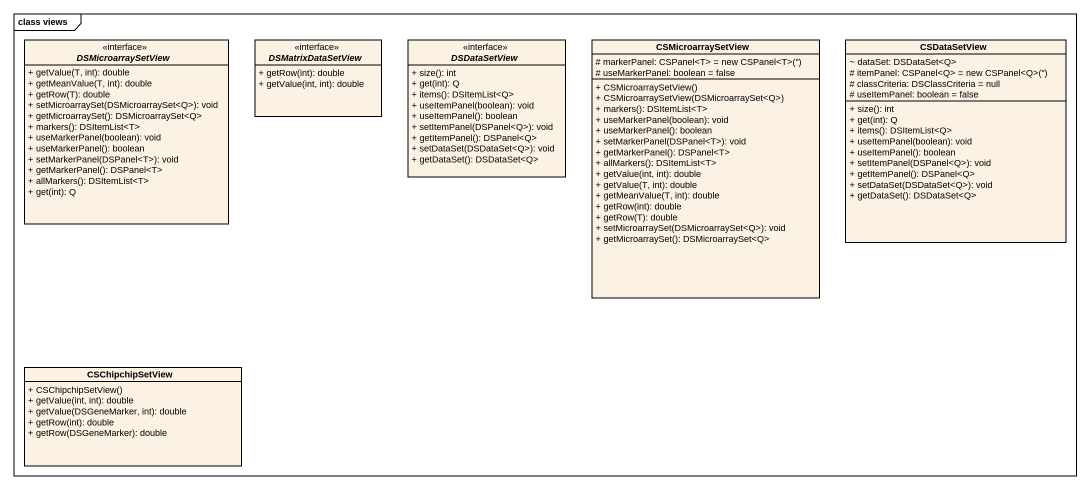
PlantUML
@startuml
mainframe class views
hide circle
hide empty members
skinparam classAttributeIconSize 0
interface DSMicroarraySetView <<interface>> {
  + getValue(T, int): double
  + getMeanValue(T, int): double
  + getRow(T): double
  + setMicroarraySet(DSMicroarraySet<Q>): void
  + getMicroarraySet(): DSMicroarraySet<Q>
  + markers(): DSItemList<T>
  + useMarkerPanel(boolean): void
  + useMarkerPanel(): boolean
  + setMarkerPanel(DSPanel<T>): void
  + getMarkerPanel(): DSPanel<T>
  + allMarkers(): DSItemList<T>
  + get(int): Q
}
interface DSMatrixDataSetView <<interface>> {
  + getRow(int): double
  + getValue(int, int): double
}
interface DSDataSetView <<interface>> {
  + size(): int
  + get(int): Q
  + items(): DSItemList<Q>
  + useItemPanel(boolean): void
  + useItemPanel(): boolean
  + setItemPanel(DSPanel<Q>): void
  + getItemPanel(): DSPanel<Q>
  + setDataSet(DSDataSet<Q>): void
  + getDataSet(): DSDataSet<Q>
}
class CSMicroarraySetView {
  {field} # markerPanel: CSPanel<T> = new CSPanel<T>('')
  # useMarkerPanel: boolean = false
  + CSMicroarraySetView()
  + CSMicroarraySetView(DSMicroarraySet<Q>)
  + markers(): DSItemList<T>
  + useMarkerPanel(boolean): void
  + useMarkerPanel(): boolean
  + setMarkerPanel(DSPanel<T>): void
  + getMarkerPanel(): DSPanel<T>
  + allMarkers(): DSItemList<T>
  + getValue(int, int): double
  + getValue(T, int): double
  + getMeanValue(T, int): double
  + getRow(int): double
  + getRow(T): double
  + setMicroarraySet(DSMicroarraySet<Q>): void
  + getMicroarraySet(): DSMicroarraySet<Q>
}
class CSDataSetView {
  ~ dataSet: DSDataSet<Q>
  {field} # itemPanel: CSPanel<Q> = new CSPanel<Q>('')
  # classCriteria: DSClassCriteria = null
  # useItemPanel: boolean = false
  + size(): int
  + get(int): Q
  + items(): DSItemList<Q>
  + useItemPanel(boolean): void
  + useItemPanel(): boolean
  + setItemPanel(DSPanel<Q>): void
  + getItemPanel(): DSPanel<Q>
  + setDataSet(DSDataSet<Q>): void
  + getDataSet(): DSDataSet<Q>
}
class CSChipchipSetView {
  + CSChipchipSetView()
  + getValue(int, int): double
  + getValue(DSGeneMarker, int): double
  + getRow(int): double
  + getRow(DSGeneMarker): double
}
@enduml
